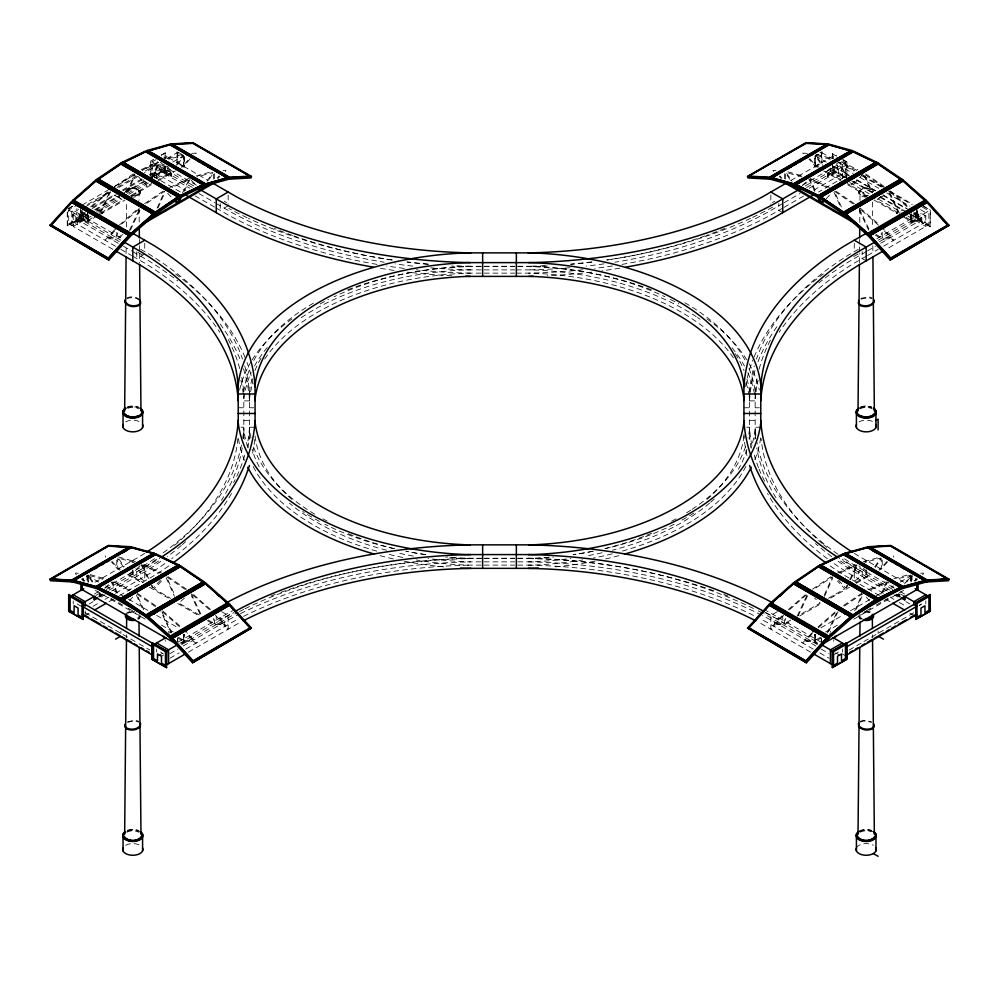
<?xml version="1.0" encoding="UTF-8"?>
<svg xmlns="http://www.w3.org/2000/svg" width="999" height="999" viewBox="0 0 999 999"><rect width="100%" height="100%" fill="white"/><g stroke="black" fill="none" stroke-linecap="round" stroke-linejoin="round"><path stroke-width="0.75" stroke-dasharray="5 3.75" d="M126.111 253.471L126.186 245.667M126.361 226.96L126.598 201.998M126.473 637.886L126.511 634.777M859.402 262.824L859.49 253.471M859.502 251.91L859.565 245.667M859.577 244.118L859.627 239.435M859.777 222.278L859.914 208.242M859.989 200.449L860.064 191.084M860.027 619.18L860.064 614.497A6.331 3.659 0 0 0 861.712 618.031M225.574 171.553L225.961 170.317L223.002 170.492M893.393 557.117L893.78 555.881M126.648 192.332L134.828 174.038L114.698 187.625M127.597 192.145L135.165 175.212M157.08 208.129L164.623 191.246L145.754 203.983M158.017 207.942L164.96 192.42M824.262 595.104L832.442 576.81L813.573 589.535M824.575 596.328L832.779 577.971M854.694 610.901L862.237 594.018L843.381 606.743M856.268 609.29L862.574 595.179M99.55 213.349L110.065 191.009L91.908 206.918M101.224 211.638L110.015 192.957M129.346 230.557L139.872 208.204L120.567 225.125M130.394 230.182L139.823 210.165M797.165 616.121L807.691 593.768M807.629 595.729L798.213 615.734L820.167 603.071L814.522 598.064M826.972 633.316L836.825 612.375M838.061 611.6L828.009 632.941L830.594 631.455M152.073 177.023L159.403 162.063L142.083 170.367M153.022 176.873L160.315 161.975L170.991 172.328L158.079 179.783M182.542 192.869L189.198 179.271L171.89 187.575M184.141 191.371L190.11 179.183M847.027 585.227L845.703 587.949L838.498 580.144M849.687 579.795L856.355 566.183M846.653 587.774L847.976 585.064M850.636 579.645L857.929 564.747M880.818 594.268L886.812 582.03L869.505 590.334M882.417 592.782L887.724 581.955L894.13 588.161M829.957 633.478L830.431 632.642M833.403 641.246L833.89 640.421M176.286 165.272L183.092 155.295L168.706 159.303M177.647 164.66L183.679 155.819L183.679 165.01L179.795 167.245M206.93 181.231L212.887 172.502L197.065 176.91M209.166 179.345L213.474 173.027L213.474 179.146M874.749 566.783L880.706 558.066L864.884 562.462M875.261 567.432L881.293 558.591L881.293 567.769L878.708 569.268M904.557 583.99L910.501 575.262L896.115 579.27M184.628 164.098L189.148 158.779M190.035 158.978L184.266 165.772L181.568 167.32M217.133 178.109L218.943 175.986M217.907 178.446L219.83 176.186M886.762 561.55L882.242 566.87L882.242 557.767M887.649 561.75L881.88 568.531L879.195 570.092M914.759 580.881L916.57 578.746M915.521 581.218L917.444 578.958M85.302 212L75.424 222.827L75.812 223.601L77.71 221.528L87.313 221.741L95.392 217.07M84.927 213.624L78.821 220.304L86.95 220.492L86.95 212.912M114.111 230.294L105.22 240.035L105.607 240.809L107.505 238.736L117.12 238.948L123.851 235.052M114.723 230.831L108.616 237.512L116.758 237.7L116.758 231.631M781.93 615.846L773.039 625.586L773.426 626.373L775.324 624.288L784.939 624.5L791.67 620.616M783.553 615.272L776.435 623.076L784.577 623.251L784.577 617.195M811.725 633.054L802.834 642.794L803.233 643.581L805.132 641.495L814.734 641.708M812.337 633.591L806.243 640.284L814.372 640.459M129.595 600.474L132.692 597.127M160.502 580.144L153.297 587.949L151.973 585.227M161.463 581.031L154.233 588.861L170.642 598.326M826.185 198.826L831.343 193.244M850.923 185.177L856.068 179.608M863.211 173.801L851.86 186.101L868.256 195.567M104.87 588.161L111.276 581.955L116.583 592.782M129.346 574.263L135.664 568.144M140.01 565.784L130.394 575.099L143.307 582.554M802.484 185.389L807.829 180.22M826.972 171.503L832.229 166.408M184.478 598.064L178.833 603.071L200.787 615.734L191.371 595.729M880.968 196.291L876.46 200.3L898.401 212.974M90.684 206.843L108.903 190.884M119.356 225.05L138.711 208.092M788.311 609.615L805.381 594.655M789.522 609.69L806.555 594.767M818.106 626.823L836.325 610.864M818.181 627.884L836.35 611.975M114.873 186.401L133.329 173.938M144.668 203.609L163.124 191.146M812.487 589.173L830.943 576.71M843.518 605.544L861.975 593.081M72.452 206.231L67.258 209.241L67.258 225.749L81.806 217.645L81.806 211.638M150.712 176.099L150.712 161.076L153.322 159.578M161.126 155.07L165.272 152.959L165.272 158.966M72.702 206.381L67.507 209.378L67.507 225.899M150.712 161.076L153.571 159.728M161.363 155.22L165.272 152.959M79.758 214.161L76.648 212.362L76.648 219.243L79.758 221.041L79.758 214.161L75.787 216.458L75.787 223.339L71.803 225.624L68.694 223.838L68.694 210.065L75.325 206.244M152.16 161.913L155.27 163.711L155.27 177.472L152.16 175.674L152.16 161.913L156.131 159.615M82.018 205.157L107.63 190.372M114.361 186.488L134.59 174.813M142.67 170.142L152.11 164.698L155.22 166.483L144.43 172.715M68.694 210.065L71.803 211.863L77.11 208.803M155.27 163.711L157.917 162.175M164.535 158.354L167.183 156.831L164.073 155.032L164.073 158.092M112.949 249.375L73.214 226.436L73.214 212.675L78.509 209.615M87.525 204.42L110.352 191.234M117.07 187.35L137.213 175.724M145.28 171.066L160.627 162.213M166.771 158.666L177.51 152.46L183.466 155.906L183.466 166.221M85.127 206.955L110.739 192.17M118.819 187.5L139.048 175.824M68.694 223.838L72.665 221.541L72.665 214.66L76.648 212.362M152.16 175.674L156.131 173.376L156.131 166.496L160.102 164.211L163.212 165.996L163.212 172.877L160.102 171.091L160.102 164.211M156.131 166.496L159.241 168.294L163.212 165.996M83.367 212.637L80.669 214.198L83.779 215.996L87.825 213.661M92.795 207.193L114.361 194.743M122.452 190.072L142.67 178.396M149.413 174.513L152.11 172.952L155.22 174.75L152.522 176.299M115.597 246.316L77.185 224.151L77.185 217.27L81.156 214.972L122.215 238.674M92.145 208.629L116.321 194.668M123.027 190.797L141.833 179.945M149.9 175.287L166.009 165.984M172.727 162.113L183.466 155.906M76.648 219.243L80.619 216.958L80.619 209.303M160.102 171.091L164.073 168.794L164.073 164.211M94.555 209.765L118.819 195.754M124.213 192.645L144.43 180.969M67.258 225.749L81.556 217.495M150.712 177.597L165.022 169.343L165.022 166.333M80.956 209.965L80.956 218.531L81.681 218.119L88.586 222.103L88.586 214.96M87.525 214.735L82.155 217.844L82.155 210.464M95.579 210.09L118.419 196.903M126.473 192.245L145.28 181.393M151.998 177.522L168.107 168.219M177.035 163.062L177.747 162.65L184.665 166.633L183.941 167.058L177.035 163.062L177.035 151.636M163.087 171.666L165.11 170.492L166.071 171.041L166.071 173.389M164.036 172.215L166.071 171.041M77.772 222.19L88.536 215.971M96.603 211.313L119.48 198.102L119.48 194.443M127.56 193.444L147.752 181.781M154.47 177.897L161.201 174.013M163.212 172.877L167.183 170.592L167.183 165.996M73.214 226.436L77.185 224.151M79.171 223.002L91.284 216.009M98.014 212.125L120.891 198.913M128.971 194.256L149.151 182.592M155.881 178.709L162.612 174.825M196.378 185.152L164.598 166.796L164.598 173.676L168.569 171.391L168.569 166.796M87.912 220.292L93.082 217.32M100.599 212.974L122.54 200.3L118.032 196.291M130.744 195.567L147.14 186.101L137.862 176.036M149.038 185.002L151.623 183.516M168.094 174.55L170.117 173.389L171.079 173.938L171.079 176.274M100.037 214.398L125.025 199.975M131.756 196.091L151.236 184.84M157.954 180.956L175.412 170.879M169.043 175.1L171.079 173.938M80.956 218.531L87.875 222.515L88.586 222.103M122.877 234.515L117.707 237.5L117.707 232.904M140.759 256.256L144.73 253.971M224.201 208.092L228.172 205.794M86.289 576.373L88.586 575.049L88.586 582.192M98.864 582.08L88.112 575.874L82.155 579.32L86.189 581.643M815.534 166.221L815.534 155.906L821.49 152.46L832.229 158.666M832.342 158.267L832.592 153.621L836.5 155.869M814.335 166.633L821.253 162.65L821.965 163.062L821.965 151.636L815.059 155.632L815.059 167.058L814.335 166.633L814.372 156.518M790.696 180.557L833.541 155.832L836.188 157.355M815.059 167.058L821.965 163.062M94.405 594.03L98.377 591.745M104.995 587.912L145.242 564.685A365.696 211.139 0 0 0 157.492 556.743M772.389 202.61L774.799 201.211M802.622 185.152L837.512 164.997L841.483 167.295L841.483 174.176L813.211 190.509M95.729 595.566L100.037 593.081L100.037 596.515M106.319 589.447L153.446 562.237A376.935 217.62 0 0 0 159.852 558.191M805.269 185.914L845.466 162.712L845.466 176.473L818.506 192.033M846.653 178.534L846.902 161.875L843.006 159.628M99.55 596.79L99.55 594.455L100.512 593.906L102.535 595.079M827.921 176.274L827.921 173.938L828.883 173.389L830.906 174.55M832.929 173.389L832.929 171.041L833.89 170.492L835.913 171.666M98.377 596.328L102.348 594.03M108.978 590.209L149.35 566.895A371.316 214.373 0 0 0 160.564 559.665M772.639 207.043L770.192 208.466A371.316 214.373 0 0 1 751.922 217.707M806.593 187.45L841.483 167.295M99.438 596.865L103.009 594.792M836.388 171.391L827.447 176.548L827.447 173.102M89.111 603.97L93.082 601.685M101.024 597.09L104.995 594.792M111.626 590.971L145.242 571.565A365.696 211.139 0 0 0 161.026 561.176M782.754 203.496L766.345 212.974A365.696 211.139 0 0 1 614.86 262.213M784.078 202.735L799.974 193.556M809.24 188.212L837.512 171.89L837.512 164.997M93.082 606.268L99.7 602.447M104.995 599.388L108.978 597.09M115.597 593.269L149.35 573.776A371.316 214.373 0 0 0 165.372 563.236M782.754 208.092L770.192 215.347A371.316 214.373 0 0 1 621.241 264.523M784.078 207.33L803.945 195.854M85.14 615.446L89.111 613.149M108.978 601.685L112.949 599.388M119.568 595.566L153.446 575.998A376.935 217.62 0 0 0 169.718 565.297M879.445 198.139L883.403 195.854M897.414 212.949L896.465 213.499L895.991 212.675L901.947 209.241L902.422 210.065L901.473 210.614M177.847 642.207L228.808 612.774A371.316 214.373 0 0 1 232.642 610.739M858.241 249.375L849.649 254.345A371.316 214.373 0 0 0 756.48 359.066M876.785 238.674L920.941 213.174L924.924 215.472L924.924 222.352L883.403 246.316M157.979 655.968L163.274 652.909M179.895 643.319L232.929 612.699M878.109 240.21L928.895 210.876L928.895 224.65L886.051 249.375M915.783 212.45L915.783 218.456L930.081 226.711L930.331 210.052L923.838 206.293M181.643 642.856L183.941 641.52L183.941 634.39M910.414 214.96L910.414 222.103L917.319 218.119L917.319 210.976M181.206 643.93L184.665 641.932L184.628 634.402M910.414 222.103L911.125 222.515L918.044 218.531L918.044 209.965M161.488 656.231L163.561 655.044M181.818 644.505L232.655 615.147A365.696 211.139 0 0 1 238.087 612.275M853.758 256.556L861.001 252.372M879.432 241.733L924.924 215.472M169.892 653.671L177.847 649.088M183.142 646.028L228.808 619.655A371.316 214.373 0 0 1 239.123 614.285M866.183 251.673L849.649 261.226A371.316 214.373 0 0 0 823.626 279.133M867.507 250.911L875.461 246.316M880.756 243.269L920.941 220.055L920.941 213.174M169.892 658.266L179.171 652.909M185.789 649.088L232.655 622.027A365.696 211.139 0 0 1 238.087 619.155M866.183 256.256L853.758 263.436A365.696 211.139 0 0 0 779.183 332.23M867.507 255.494L878.109 249.375M188.436 652.147L236.501 624.4A360.077 207.892 0 0 1 240.497 622.265M930.081 226.711L930.331 210.052M777.459 611.625L770.828 615.446L770.828 629.208L774.799 626.91L774.799 620.029L778.783 617.732L778.783 624.625L782.754 622.327L782.754 616.208M856.917 565.746L854.27 567.27L854.27 581.031L858.241 578.746L858.241 571.865L862.212 569.567L862.212 576.448L866.183 574.15L866.183 569.567M863.536 561.925L866.183 560.389L866.183 563.448M790.696 620.079L785.526 623.064L785.526 618.468M828.358 598.326L844.767 588.861L837.537 581.031M855.693 582.554L868.606 575.099L858.99 565.784M799.749 615.958L821.29 603.521M830.718 598.076L849.562 587.187M856.305 583.304L871.116 574.75M820.903 627.822L842.394 615.421M850.449 610.764L870.591 599.138M875.973 596.028L893.431 585.951M900.136 582.08L910.888 575.874L916.845 579.32L912.811 581.643M825.524 632.042L837.612 625.062M820.491 637.287L815.321 640.272L815.321 634.14M870.778 608.254L863.211 612.624L863.211 613.723M876.46 604.969L888.074 598.264M817.794 643.93L814.335 641.932L821.465 637.824M853.783 619.168L903.608 590.397M896.465 595.079L898.488 593.906L899.45 594.455L899.45 596.79M897.414 595.629L899.45 594.455M834.402 654.445L838.373 652.147M849.138 650.062L862.612 642.282M863.96 641.495L913.848 612.699M141.259 169.655L157.667 161.788M169.693 187.525L190.197 177.685M837.512 573.076L855.281 564.56M839.709 573.126L857.017 564.835M868.68 589.622L885.077 581.755M860.963 298.301L868.718 296.84L872.127 297.889M860.963 299.126L868.718 297.665L872.127 298.713M127.597 721.715L135.34 720.254L138.749 721.303M127.597 722.539L131.256 721.228L135.34 721.078L138.749 722.127M126.873 297.889C131.281 295.979 137.113 296.566 140.297 300.424M126.873 298.713C131.281 296.803 137.113 297.39 140.297 301.248M860.251 721.303L863.66 720.254L871.403 721.715M860.251 722.127L863.66 721.078L867.744 721.228L871.403 722.539M167.869 158.391L182.817 154.233M196.179 176.011L211.126 171.853M863.998 561.575L880.431 557.005M893.793 578.783L908.74 574.625M191.721 153.384L196.166 153.122L195.767 154.345L193.868 154.458M920.616 573.264L923.576 573.089L923.188 574.313L921.29 574.425M184.628 640.459L192.757 640.284L186.663 633.591M184.266 641.708L193.868 641.495L195.767 643.581L196.166 642.794L187.275 633.054M481.118 266.258L467.357 266.258A233.691 134.915 0 0 0 334.041 296.765M484.178 266.258L514.822 266.258M517.882 266.258L531.643 266.258A233.691 134.915 0 0 1 664.959 296.765M481.181 266.658L466.62 266.658A244.955 141.421 0 0 0 346.553 290.185M484.178 266.658L514.822 266.658M517.819 266.658L532.38 266.658A244.955 141.421 0 0 1 652.447 290.185M481.218 269.892L466.995 269.892A239.323 138.174 0 0 0 298.901 319.243M484.178 269.892L514.822 269.892M516.358 269.892L532.005 269.892A239.323 138.174 0 0 1 696.291 316.671M481.118 273.139L467.357 273.139A233.691 134.915 0 0 0 264.56 359.29M484.178 273.139L514.822 273.139M516.358 273.139L531.643 273.139A233.691 134.915 0 0 1 734.44 359.29M249.463 400.886L243.843 400.886A365.696 211.139 0 0 0 243.494 396.266M749.537 400.886L755.157 400.886A365.696 211.139 0 0 1 755.843 393.194M238.224 407.767L243.843 407.767M249.463 407.767L253.671 407.767M743.93 407.767L749.537 407.767M755.157 407.767L759.377 407.767M243.843 420.354L249.463 420.354M749.537 420.354L755.157 420.354M241.034 427.235L243.843 427.235A365.696 211.139 0 0 1 242.52 439.523M249.463 427.235L255.07 427.235M746.74 427.235L749.537 427.235M760.776 427.235L755.157 427.235A365.696 211.139 0 0 0 756.031 436.463M482.642 558.229L466.995 558.229A239.323 138.174 0 0 1 446.753 556.955M484.178 558.229L514.822 558.229M517.782 558.229L532.005 558.229A239.323 138.174 0 0 0 552.247 556.955M481.156 558.616L467.732 558.616A228.059 131.668 0 0 1 445.492 557.142M484.178 558.616L514.822 558.616M517.844 558.616L531.268 558.616A228.059 131.668 0 0 0 553.508 557.142M481.118 561.863L467.357 561.863A233.691 134.915 0 0 1 428.096 558.429M484.178 561.863L514.822 561.863M517.882 561.863L531.643 561.863A233.691 134.915 0 0 0 570.904 558.429M481.218 565.109L466.995 565.109A239.323 138.174 0 0 1 416.171 559.964M484.178 565.109L514.822 565.109M517.782 565.109L532.005 565.109A239.323 138.174 0 0 0 582.829 559.964M807.279 153.384L802.834 153.122L803.233 154.345L805.132 154.458M775.998 170.492L773.039 170.317L773.426 171.553M78.384 573.264L75.424 573.089L75.812 574.313L77.71 574.425M816.183 154.233L831.131 158.391M830.294 159.303L815.908 155.295L822.714 165.272M787.874 171.853L802.821 176.011M801.935 176.91L786.113 172.502L792.07 181.231M118.569 557.005L135.002 561.575M134.116 562.462L118.294 558.066L124.251 566.783M90.26 574.625L105.207 578.783M102.885 579.27L88.499 575.262L94.443 583.99M841.333 161.788L857.741 169.655M856.917 170.367L839.597 162.063L846.927 177.023M810.164 178.334L829.307 187.525M827.11 187.575L809.802 179.271L816.458 192.869M143.719 564.56L161.488 573.076M141.983 564.835L159.291 573.126M113.923 581.755L130.32 589.622M129.495 590.334L112.188 582.03L118.182 594.268M832.342 153.759L836.25 156.019M842.756 159.765L846.653 162.025M923.588 206.443L930.081 210.19M842.806 161.176L845.466 162.712M922.277 207.055L928.895 210.876M854.894 170.929L845.466 165.484L842.357 167.283L853.134 173.514M862.986 175.599L883.216 187.275M889.959 191.171L912.874 204.395M838.373 162.213L853.72 171.066M861.787 175.724L881.93 187.35M888.648 191.234L911.475 204.42M920.491 209.615L925.786 212.675L925.786 226.436L921.815 224.151L921.815 217.27L917.844 214.972L917.844 221.853M859.877 177.397L878.758 188.287M886.85 192.957L909.777 206.194M815.534 155.906L826.273 162.113M832.991 165.984L849.1 175.287M857.167 179.945L875.973 190.797M882.679 194.668L909.54 210.177M849.512 176.086L845.466 173.751L842.357 175.537L845.054 177.098M856.243 179.97L875.124 190.859M883.216 195.529L906.143 208.766M914.222 213.424L916.92 214.985L913.81 216.783L909.777 214.448M830.893 168.219L847.002 177.522M853.72 181.393L872.527 192.245M880.581 196.903L904.932 210.951M911.475 214.735L920.941 220.055M924.924 222.352L928.895 224.65M851.785 180.994L872.015 192.657M880.107 197.327L903.034 210.552M845.604 177.647L832.592 170.142L832.592 165.634M930.331 226.561L916.033 218.306L916.033 212.3M844.055 177.035L832.342 170.28L832.342 165.772M832.929 171.041L834.964 172.215M836.388 174.825L843.119 178.709M849.849 182.592L870.042 194.243M878.109 198.913L900.998 212.113M907.716 216.009L919.854 222.989M819.205 167.245L815.321 165.01L815.321 155.819L821.353 164.66M840.921 179.783L828.009 172.328L838.685 161.975L845.978 176.873M847.377 183.516L849.962 185.002M905.918 217.32L911.088 220.292L911.088 211.114M817.432 167.32L814.734 165.772L808.965 158.978M823.588 170.879L841.046 180.956M847.764 184.84L867.244 196.091M873.975 199.975L897.452 213.524M903.608 217.07L911.687 221.741L921.29 221.528L923.188 223.601L923.576 222.827L913.698 212M827.921 173.938L829.957 175.1M876.123 234.515L881.293 237.5L881.293 232.904M875.149 235.052L881.88 238.948L891.495 238.736L893.393 240.809L893.78 240.035L884.889 230.294M782.754 212.675L778.783 210.389L778.783 203.496M866.183 260.851L862.212 258.554L862.212 251.673M178.184 152.298L183.941 155.632L183.941 167.058M168.569 157.63L208.304 180.557M224.201 201.211L226.611 202.61M894.005 587.912L853.758 564.685A365.696 211.139 0 0 1 839.148 555.107M900.623 591.745L904.595 594.03M193.731 185.914L156.656 164.51L156.656 178.272L180.494 192.033M892.681 589.447L845.554 562.237A376.935 217.62 0 0 1 839.148 558.191M904.932 596.515L898.963 593.081L898.963 596.515M192.407 187.45L160.627 169.093L160.627 175.974L185.789 190.509M890.022 590.209L849.649 566.895A371.316 214.373 0 0 1 838.436 559.665M896.652 594.03L900.623 596.328M162.612 171.391L171.553 176.548L171.553 173.102M895.991 594.792L901.947 598.239M164.598 173.676L189.76 188.212M199.026 193.556L214.922 202.735M216.246 203.496L232.655 212.974A365.696 211.139 0 0 0 384.14 262.213M887.374 590.971L853.758 571.565A365.696 211.139 0 0 1 837.974 561.176M894.005 594.792L897.976 597.09M905.918 601.685L909.889 603.97M156.131 173.376L159.241 175.175L159.241 168.294M195.055 195.854L214.922 207.33M216.246 208.092L228.808 215.347A371.316 214.373 0 0 0 377.759 264.523M883.403 593.269L849.649 573.776A371.316 214.373 0 0 1 833.628 563.236M890.022 597.09L894.005 599.388M899.3 602.447L905.918 606.268M879.432 595.566L845.554 575.998A376.935 217.62 0 0 1 829.282 565.297M886.051 599.388L890.022 601.685M909.889 613.149L913.86 615.446M114.198 195.042L119.568 198.152M97.527 210.614L96.578 210.065L97.053 209.241L103.009 212.675L102.535 213.499L101.586 212.949M842.394 653.958L845.504 655.744M140.759 249.375L149.35 254.345A371.316 214.373 0 0 1 242.52 359.066M821.153 642.207L770.192 612.774A371.316 214.373 0 0 0 766.358 610.739M73.214 212.675L120.891 240.21M766.071 612.699L819.105 643.319M835.726 652.909L841.021 655.968M817.357 642.856L815.059 641.52L815.059 634.39M72.665 214.66L75.787 216.458M77.185 217.27L119.568 241.733M137.999 252.372L142.832 255.157M817.182 644.505L766.345 615.147A365.696 211.139 0 0 0 763.648 613.698M118.244 243.269L81.156 221.853L81.156 214.972M123.539 246.316L131.493 250.911M132.817 251.673L149.35 261.226A371.316 214.373 0 0 1 177.785 281.006M815.858 646.028L770.192 619.655A371.316 214.373 0 0 0 762.487 615.609M821.153 649.088L829.108 653.671M72.665 221.541L75.787 223.339M120.891 249.375L131.493 255.494M132.817 256.256L145.242 263.436A365.696 211.139 0 0 1 219.817 332.23M813.211 649.088L766.345 622.027A365.696 211.139 0 0 0 760.913 619.155M819.829 652.909L829.108 658.266M810.564 652.147L762.499 624.4A360.077 207.892 0 0 0 758.503 622.265M135.464 561.925L132.817 560.389L132.817 563.448M142.083 565.746L144.73 567.27L144.73 581.031L140.759 578.746L140.759 571.865L136.788 569.567L136.788 576.448L132.817 574.15L132.817 569.567M221.541 611.625L228.172 615.446L228.172 629.208L224.201 626.91L224.201 620.029L220.217 617.732L220.217 624.625L216.246 622.327L216.246 616.208M120.292 569.268L117.707 567.769L117.707 558.591L123.739 567.432M208.304 620.079L213.474 623.064L213.474 618.468M119.805 570.092L117.12 568.531L111.351 561.75M127.884 574.75L142.695 583.304M149.438 587.187L168.282 598.076M177.71 603.521L199.251 615.958M207.33 620.616L214.061 624.5L223.676 624.288L225.574 626.373L225.961 625.586L217.07 615.846M105.569 585.951L123.027 596.028M128.409 599.138L148.551 610.764M156.606 615.421L178.097 627.822M161.388 625.062L176.161 633.591M110.926 598.264L122.54 604.969M128.222 608.254L133.267 611.163M168.406 631.455L170.991 632.941L160.939 611.6M178.509 637.287L183.679 640.272L183.679 634.14M95.392 590.397L145.217 619.168M177.535 637.824L184.665 641.932M99.55 594.455L101.586 595.629M77.185 603.97L81.181 606.256M160.627 652.147L163.274 653.671M85.202 612.699L137.775 643.056M139.123 643.831L149.912 650.062M865.671 173.938L884.127 186.401M884.302 187.625L864.172 174.038L872.352 192.332M835.876 191.146L854.332 203.609M853.246 203.983L834.377 191.246L841.92 208.129M168.057 576.71L186.513 589.173M185.427 589.535L166.558 576.81L174.738 595.104M137.025 593.081L155.482 605.544M155.619 606.743L136.763 594.018L144.306 610.901M890.097 190.884L908.316 206.843M907.092 206.918L888.935 191.009L899.45 213.349M860.289 208.092L879.644 225.05M878.433 225.125L859.128 208.204L869.654 230.557M193.619 594.655L210.689 609.615M192.445 594.767L209.478 609.69M162.675 610.864L180.894 626.823M162.65 611.975L180.819 627.884M863.336 568.144L869.654 574.263M191.171 180.22L196.516 185.389M166.771 166.408L172.028 171.503M866.308 597.127L869.405 600.474M167.657 193.244L172.815 198.826M142.932 179.608L148.077 185.177M914.073 213.624L920.179 220.304L912.05 220.492L912.05 212.912M884.277 230.831L890.384 237.512L882.242 237.7L882.242 231.631M215.447 615.272L222.565 623.076L214.423 623.251L214.423 617.195M809.852 158.779L814.372 164.098M780.057 175.986L781.867 178.109M779.17 176.186L781.093 178.446M112.238 561.55L116.758 566.87L116.758 557.767M82.43 578.746L84.241 580.881M81.556 578.958L83.479 581.218M789.834 179.345L785.526 173.027L785.526 179.146M168.569 632.642L169.043 633.478M165.11 640.421L165.597 641.246M808.89 179.183L814.859 191.371M142.645 566.183L149.313 579.795M141.071 564.747L148.364 579.645M151.024 585.064L152.347 587.774M888.985 192.957L897.776 211.638M859.177 210.165L868.606 230.182M191.308 593.768L201.835 616.121M162.175 612.375L172.028 633.316M863.835 175.212L871.403 192.145M834.04 192.42L840.983 207.942M166.221 577.971L174.425 596.328M136.426 595.179L142.732 609.29M105.22 555.881L105.607 557.117M872.402 201.998L872.639 226.96M872.814 245.667L872.889 253.471M872.489 634.777L872.527 637.886M138.936 191.084L139.011 200.449M139.086 208.242L139.223 222.278M139.373 239.435L139.423 244.118M139.435 245.667L139.498 251.91M139.51 253.471L139.598 262.824M138.973 619.18L138.936 614.497A6.331 3.659 0 0 1 137.288 618.031M925.786 600.911L925.811 603.983M916.92 208.104L916.97 217.77M916.845 210.464L916.845 217.844M913.86 213.436L913.86 219.555M912.05 574.974L912.05 582.554M911.125 215.384L911.125 222.515M911.125 576.061L911.125 581.78M911.088 581.918L911.088 575.799L905.918 583.366L857.854 555.581A360.077 207.892 0 0 1 853.87 553.084M910.888 215.384L910.888 221.278M910.888 575.874L910.888 581.768M910.414 575.049L910.414 585.039M898.488 593.906L898.488 596.241M878.109 631.218L878.133 633.666M863.211 192.657L863.211 193.756M859.09 190.934L859.09 191.758M859.09 193.132L859.09 193.956M859.09 616.545L859.09 617.37M854.27 243.269L854.27 250.911M846.902 161.875L846.902 178.396M842.357 164.498L842.344 178.272M842.344 649.088L842.344 652.147M838.373 169.093L838.373 175.974M834.402 166.796L834.402 173.676L830.431 171.391L830.431 166.796M833.89 170.492L833.89 172.827M833.541 155.832L833.541 158.891M833.541 166.533L833.541 169.593M833.403 169.668L833.403 173.102M833.403 595.416L833.403 596.515M832.592 153.621L832.592 158.129M828.883 173.389L828.883 175.724M821.49 152.46L821.49 162.787M821.49 638.798L821.49 644.692M821.253 152.647L821.253 162.65M821.253 638.786L821.253 641.645M815.534 635.352L815.534 641.246M814.372 634.402L814.335 641.932M784.577 173.726L784.577 179.795M770.828 195.092L770.828 204.271M755.157 393.356L755.157 436.276A239.323 138.174 0 0 1 754.769 439.273M749.537 393.531L749.537 436.063A233.691 134.915 0 0 1 749.15 438.986M249.463 393.531L249.463 436.063A233.691 134.915 0 0 0 249.85 438.986M243.843 393.356L243.843 436.276A239.323 138.174 0 0 0 244.231 439.273M228.172 195.092L228.172 204.271M220.217 203.496L220.217 210.389M214.423 173.726L214.423 179.795M184.628 156.518L184.665 166.633M183.466 635.352L183.466 641.246M177.747 152.647L177.747 162.65M177.747 638.786L177.747 641.645M177.51 152.46L177.51 162.787M177.51 638.798L177.51 641.745M170.117 173.389L170.117 175.724M165.597 169.668L165.597 173.102M165.597 595.416L165.597 596.515M165.272 166.483L165.272 169.48L150.961 177.735L150.961 161.226M165.022 152.822L165.022 158.829M165.11 170.492L165.11 172.827M156.656 649.088L156.656 652.147M144.73 243.269L144.73 250.911M139.91 190.934L139.91 191.758M139.91 193.956A7.343 4.246 0 0 0 134.715 188.761A7.343 4.246 0 0 0 125.712 191.758L125.712 190.934A7.343 4.246 0 0 1 134.715 187.937A7.343 4.246 0 0 1 139.91 193.132L139.91 193.956A7.343 4.246 0 0 1 130.906 196.953M139.91 617.37L139.91 616.545A7.343 4.246 0 0 1 138.012 618.443M136.788 251.673L136.788 258.554M135.789 192.657L135.789 193.756M135.789 612.624L135.789 613.723M120.891 631.218L120.891 633.653M100.512 593.906L100.512 596.241M88.112 215.384L88.112 221.278M88.112 575.874L88.112 581.768M87.912 211.114L87.875 222.515M87.912 581.918L87.912 575.799L93.082 583.366L141.146 555.581A360.077 207.892 0 0 0 145.13 553.084M86.95 574.974L86.95 582.554M85.14 213.436L85.14 219.555M85.152 610.839L85.152 613.898M83.729 212.625L83.729 218.744M81.681 210.976L81.681 218.119M73.239 600.899L73.214 603.97M71.803 211.863L71.803 225.624M127.76 407.192A10.115 5.844 0 0 1 138.986 407.629M125.662 421.89A10.115 5.844 0 0 1 139.96 421.89M139.91 193.132A7.343 4.246 0 0 1 130.906 196.129M126.099 408.379A9.49 5.482 0 0 1 138.274 407.767M127.348 406.943A9.49 5.482 0 0 1 138.274 406.943M127.959 408.266A8.442 4.87 0 0 1 138.786 408.803M126.698 191.084A6.331 3.659 0 0 1 134.453 188.499A6.331 3.659 0 0 1 138.936 192.982A6.331 3.659 0 0 1 131.169 195.567M859.04 421.89A10.115 5.844 0 0 1 873.338 421.89M860.014 407.629A10.115 5.844 0 0 1 871.24 407.192M866.845 197.078A7.343 4.246 0 0 1 858.928 193.481A7.343 4.246 0 0 1 864.697 188.711A7.343 4.246 0 0 1 873.288 191.758L873.288 190.934A7.343 4.246 0 0 0 864.697 187.874A7.343 4.246 0 0 0 858.928 192.657A7.343 4.246 0 0 0 866.845 196.254M859.477 408.379A9.49 5.482 0 0 1 871.652 407.767M860.726 406.943A9.49 5.482 0 0 1 871.652 406.943M860.214 408.803A8.442 4.87 0 0 1 872.164 408.803M867.831 195.567A6.331 3.659 0 0 1 859.877 192.345A6.331 3.659 0 0 1 866.745 188.386A6.331 3.659 0 0 1 872.302 192.982M859.04 831.53A10.115 5.844 0 0 1 871.24 830.606M856.418 847.914A10.115 5.844 0 0 1 873.338 845.291M860.988 619.268A7.343 4.246 0 0 1 859.09 615.172M864.285 612.175A7.343 4.246 0 0 1 871.378 613.274M864.285 619.542A7.343 4.246 0 0 1 859.09 614.348M865.534 611.213A7.343 4.246 0 0 1 871.378 612.449M859.477 831.792A9.49 5.482 0 0 1 872.901 831.792M859.477 830.956A9.49 5.482 0 0 1 871.652 830.356M860.214 832.217A8.442 4.87 0 0 1 871.041 831.668M864.547 611.912A6.331 3.659 0 0 1 870.666 612.862M240.434 613.636A371.316 214.373 0 0 1 470.492 561.863M239.448 611.563A365.696 211.139 0 0 1 243.606 609.465M245.005 608.766A365.696 211.139 0 0 1 470.679 558.229M243.606 616.346A365.696 211.139 0 0 1 470.679 565.109M224.975 617.295A376.935 217.62 0 0 1 234.116 612.512M271.179 595.978A376.935 217.62 0 0 1 275.287 594.393M280.806 592.332A376.935 217.62 0 0 1 470.304 558.616M402.759 557.479A239.323 138.174 0 0 1 386.725 553.821M376.798 551.148A239.323 138.174 0 0 1 253.109 466.346M425.262 554.495A239.323 138.174 0 0 1 405.719 551.186M393.968 548.688A239.323 138.174 0 0 1 324.85 524.238M319.393 521.378A239.323 138.174 0 0 1 302.709 511.451M247.927 447.302A239.323 138.174 0 0 1 243.843 429.383M413.336 556.081A233.691 134.915 0 0 1 396.953 552.759M386.563 550.224A233.691 134.915 0 0 1 289.473 503.159M259.191 466.733A233.691 134.915 0 0 1 252.073 449.213M425.899 554.757A228.059 131.668 0 0 1 406.368 551.323M394.642 548.701A228.059 131.668 0 0 1 347.327 533.216M291.845 499.363A228.059 131.668 0 0 1 255.07 435.851A376.935 217.62 0 0 1 252.048 455.644M443.868 566.87A244.955 141.421 0 0 1 403.908 561.151M393.369 558.928A244.955 141.421 0 0 1 380.082 555.656M244.518 460.377A244.955 141.421 0 0 1 238.224 436.488M327.135 521.053A233.691 134.915 0 0 1 322.902 518.831M314.722 514.173A233.691 134.915 0 0 1 253.446 446.678M250.961 437.962A233.691 134.915 0 0 1 249.463 429.17M249.463 434.253A371.316 214.373 0 0 1 247.864 448.251M231.481 493.481A371.316 214.373 0 0 1 171.691 558.666M249.463 427.372A371.316 214.373 0 0 1 247.078 445.554M244.693 455.269A371.316 214.373 0 0 1 233.666 482.579M241.496 445.167A365.696 211.139 0 0 1 161.026 554.295M243.843 434.14A365.696 211.139 0 0 1 243.494 438.748M242.27 447.927A365.696 211.139 0 0 1 221.428 500.312M185.689 541.645A365.696 211.139 0 0 1 182.405 544.53M181.294 545.491A365.696 211.139 0 0 1 175.587 550.212M174.425 551.148A365.696 211.139 0 0 1 167.245 556.68M237.874 438.561A360.077 207.892 0 0 1 174.413 545.541M156.681 559.115A360.077 207.892 0 0 1 141.146 569.343M827.309 558.666A371.316 214.373 0 0 1 767.519 493.481M751.136 448.251A371.316 214.373 0 0 1 749.537 434.253M764.635 481.243A371.316 214.373 0 0 1 759.04 469.031M758.503 467.669A371.316 214.373 0 0 1 754.307 455.269M751.922 445.554A371.316 214.373 0 0 1 749.537 427.372M837.974 554.295A365.696 211.139 0 0 1 756.967 442.42M831.755 556.68A365.696 211.139 0 0 1 815.496 543.568M775.948 497.714A365.696 211.139 0 0 1 756.73 447.927M755.506 438.748A365.696 211.139 0 0 1 755.157 434.14M857.854 569.343A360.077 207.892 0 0 1 842.319 559.115M826.835 547.402A360.077 207.892 0 0 1 823.476 544.605M822.364 543.668A360.077 207.892 0 0 1 761.126 438.561M746.952 455.644A376.935 217.62 0 0 1 743.93 434.353M745.891 466.346A239.323 138.174 0 0 1 622.202 551.148M612.275 553.821A239.323 138.174 0 0 1 593.281 558.066M755.157 429.383A239.323 138.174 0 0 1 751.073 447.302M693.843 513.036A239.323 138.174 0 0 1 679.607 521.378M674.15 524.238A239.323 138.174 0 0 1 605.032 548.688M593.281 551.186A239.323 138.174 0 0 1 573.738 554.495M749.537 429.17A233.691 134.915 0 0 1 748.039 437.962M745.554 446.678A233.691 134.915 0 0 1 692.057 509.315M690.784 510.139A233.691 134.915 0 0 1 684.278 514.173M676.098 518.831A233.691 134.915 0 0 1 670.441 521.79M746.927 449.213A233.691 134.915 0 0 1 738.386 469.318M714.223 499.013A233.691 134.915 0 0 1 710.664 502.185M709.527 503.159A233.691 134.915 0 0 1 612.437 550.224M602.047 552.759A233.691 134.915 0 0 1 585.664 556.081M743.93 435.851A228.059 131.668 0 0 1 707.155 499.363M651.673 533.216A228.059 131.668 0 0 1 604.358 548.701M592.632 551.323A228.059 131.668 0 0 1 573.101 554.757M760.614 437.899A244.955 141.421 0 0 1 754.482 460.377M618.918 555.656A244.955 141.421 0 0 1 605.631 558.928M595.092 561.151A244.955 141.421 0 0 1 555.132 566.87M528.508 561.863A371.316 214.373 0 0 1 761.188 614.947M528.321 558.229A365.696 211.139 0 0 1 756.78 610.152M758.166 610.864A365.696 211.139 0 0 1 762.287 612.986M528.321 565.109A365.696 211.139 0 0 1 755.394 616.346M528.696 558.616A376.935 217.62 0 0 1 715.409 591.321M723.713 594.393A376.935 217.62 0 0 1 727.821 595.978M764.884 612.512A376.935 217.62 0 0 1 774.025 617.295M612.462 265.946A371.316 214.373 0 0 1 594.742 268.419M582.829 269.792A371.316 214.373 0 0 1 528.508 273.139M750.574 218.344A371.316 214.373 0 0 1 606.58 259.952M591.77 261.9A371.316 214.373 0 0 1 570.841 264.048M545.192 265.722A371.316 214.373 0 0 1 528.508 266.258M604.045 263.848A365.696 211.139 0 0 1 586.238 266.121M570.017 267.72A365.696 211.139 0 0 1 528.321 269.892M724.725 228.421A360.077 207.892 0 0 1 706.505 235.414M705.069 235.926A360.077 207.892 0 0 1 607.267 260.027M591.995 262.125A360.077 207.892 0 0 1 570.654 264.385M547.252 265.996A360.077 207.892 0 0 1 528.134 266.658M619.867 268.132A376.935 217.62 0 0 1 601.947 270.816M591.408 272.14A376.935 217.62 0 0 1 547.165 275.774M697.564 317.52A239.323 138.174 0 0 1 700.099 319.243M731.967 347.814A239.323 138.174 0 0 1 744.48 365.996M747.826 372.677A239.323 138.174 0 0 1 755.157 398.738M670.441 299.45A233.691 134.915 0 0 1 678.87 303.933M735.276 353.683A233.691 134.915 0 0 1 744.068 370.592M746.927 378.908A233.691 134.915 0 0 1 749.537 392.058M746.041 382.892A233.691 134.915 0 0 1 748.925 394.555M749.15 396.016A233.691 134.915 0 0 1 749.537 398.951M706.967 318.943A244.955 141.421 0 0 1 748.301 362.312M749.088 363.661A244.955 141.421 0 0 1 759.365 390.022M684.927 302.809A239.323 138.174 0 0 1 745.192 360.439M749.013 368.506A239.323 138.174 0 0 1 755.157 391.845M749.537 400.749A371.316 214.373 0 0 1 750.137 393.743M750.311 392.345A371.316 214.373 0 0 1 755.556 368.706M757.966 361.825A371.316 214.373 0 0 1 778.895 323.963M818.843 282.904A371.316 214.373 0 0 1 822.414 280.07M749.625 392.47A371.316 214.373 0 0 1 754.307 365.971M755.256 392.445A365.696 211.139 0 0 1 757.23 377.447M759.103 369.218A365.696 211.139 0 0 1 770.716 339.598M756.031 391.658A365.696 211.139 0 0 1 758.091 380.207M745.541 386.438A376.935 217.62 0 0 1 753.021 359.74M754.133 356.968A376.935 217.62 0 0 1 823.363 273.988M470.492 273.139A371.316 214.373 0 0 1 416.171 269.792M404.258 268.419A371.316 214.373 0 0 1 386.538 265.946M470.492 266.258A371.316 214.373 0 0 1 453.808 265.722M428.159 264.048A371.316 214.373 0 0 1 407.23 261.9M392.42 259.952A371.316 214.373 0 0 1 248.426 218.344M247.078 217.707A371.316 214.373 0 0 1 228.808 208.466M470.679 269.892A365.696 211.139 0 0 1 428.983 267.72M412.762 266.121A365.696 211.139 0 0 1 394.955 263.848M470.866 266.658A360.077 207.892 0 0 1 451.748 265.996M428.346 264.385A360.077 207.892 0 0 1 407.005 262.125M391.733 260.027A360.077 207.892 0 0 1 293.931 235.926M292.495 235.414A360.077 207.892 0 0 1 274.275 228.421M451.835 275.774A376.935 217.62 0 0 1 407.592 272.14M394.056 270.404A376.935 217.62 0 0 1 379.133 268.132M220.105 323.963A371.316 214.373 0 0 1 241.034 361.825M243.444 368.706A371.316 214.373 0 0 1 249.013 395.154M249.151 396.553A371.316 214.373 0 0 1 249.463 400.749M244.693 365.971A371.316 214.373 0 0 1 249.463 393.868M240.909 380.207A365.696 211.139 0 0 1 243.331 394.73M175.637 273.988A376.935 217.62 0 0 1 245.429 358.354M247.04 362.525A376.935 217.62 0 0 1 253.459 386.438M228.284 339.598A365.696 211.139 0 0 1 239.897 369.218M241.77 377.447A365.696 211.139 0 0 1 243.843 393.981M243.843 398.738A239.323 138.174 0 0 1 251.174 372.677M254.52 365.996A239.323 138.174 0 0 1 268.007 346.653M243.843 391.845A239.323 138.174 0 0 1 249.987 368.506M253.808 360.439A239.323 138.174 0 0 1 314.073 302.809M249.463 392.058A233.691 134.915 0 0 1 252.959 376.011M254.932 370.592A233.691 134.915 0 0 1 261.363 357.517M320.13 303.933A233.691 134.915 0 0 1 328.559 299.45M249.463 398.951A233.691 134.915 0 0 1 250.349 393.082M250.637 391.62A233.691 134.915 0 0 1 252.959 382.892M239.635 390.022A244.955 141.421 0 0 1 250.699 362.312M252.198 359.815A244.955 141.421 0 0 1 292.033 318.943M127.76 830.606A10.115 5.844 0 0 1 138.986 831.031M125.662 845.291A10.115 5.844 0 0 1 139.96 845.291M139.91 615.172A7.343 4.246 0 0 1 138.012 619.268M127.622 613.274A7.343 4.246 0 0 1 134.715 612.175M125.712 614.348A7.343 4.246 0 0 1 134.715 611.351M127.348 831.18A9.49 5.482 0 0 1 138.274 831.18M127.348 830.356A9.49 5.482 0 0 1 138.274 830.356M128.334 612.862A6.331 3.659 0 0 1 133.379 611.8M126.836 832.217A8.442 4.87 0 0 1 138.786 832.217M921.815 603.97L919.167 605.506L921.84 603.983"/><path stroke-width="1.5" d="M124.65 410.989L126.086 256.593M124.65 834.402L126.461 639.447M126.561 628.533L126.661 617.619M858.029 410.989L859.39 264.385M859.639 237.874L859.727 228.521M858.029 834.402L859.764 647.252M859.864 636.326L860.002 622.29M122.003 163.774L122.103 162.35L145.854 150.961L204.258 184.69L204.158 186.114L180.407 197.502L120.879 163.062L97.115 179.108L97.215 180.419L155.632 214.136L179.383 198.089L179.283 196.778L155.532 212.824L155.632 214.136M123.289 162.412L180.507 195.442L203.072 184.628L180.482 195.729L123.289 162.412L145.854 151.598L205.17 185.727L228.247 179.333L228.546 177.834L170.142 144.106L147.065 150.499L146.766 152.01M123.277 162.687L145.854 151.598M180.407 197.502L180.507 196.066L204.258 184.69M819.617 566.545L819.717 565.109L843.468 553.733L901.885 587.449L901.785 588.886L878.021 600.262L818.493 565.821L794.742 581.868L794.842 583.179L853.246 616.907L876.997 600.861L876.897 599.537L853.146 615.584L853.246 616.907M820.916 565.172L878.121 598.201L900.686 587.387L878.109 598.488L820.916 565.172L843.481 554.358L902.796 588.498L925.861 582.105L926.16 580.594L867.756 546.878L844.679 553.271L844.38 554.782M843.368 555.157L843.468 553.733M878.021 600.262L878.121 598.838L901.885 587.449M123.277 599.862L180.507 566.57L203.047 582.08L145.842 615.109L123.277 599.862L180.507 566.57M145.842 615.109L203.072 581.805M145.854 615.584L122.103 599.537L122.003 600.861L145.754 616.907L145.854 615.584L204.258 581.868L180.507 565.821L120.979 600.262L97.215 588.886L97.115 587.449L155.532 553.733L179.283 565.109L179.383 566.545M180.407 567.132L180.507 565.821M204.258 581.868L204.158 583.179L145.754 616.907M820.891 197.103L878.121 163.799L900.673 179.308L843.456 212.337L820.891 197.103L878.109 164.061L900.673 179.308M843.468 212.824L819.717 196.778L819.617 198.089L843.368 214.136L843.468 212.824L901.885 179.108L878.121 163.062L818.593 197.502L794.842 186.114L794.742 184.69L853.146 150.961L876.897 162.35L876.997 163.774M843.456 212.337L900.686 179.046M878.021 164.373L878.121 163.062M901.885 179.108L901.785 180.419L843.368 214.136M125.325 723.825L125.062 726.186L126.873 728.159C131.281 730.069 137.113 729.47 140.297 725.624M125.325 724.65L125.062 727.01L126.873 728.983C131.281 730.893 137.113 730.306 140.297 726.448L140.559 723.264M858.703 300.424L858.441 303.596L860.251 305.569C864.659 307.48 870.491 306.893 873.675 303.034L873.938 300.687M873.938 299.85L873.675 302.21C870.491 306.069 864.659 306.656 860.251 304.745L858.441 302.772M148.177 150.986L170.155 144.618L227.31 177.947L205.394 184.028L149.513 151.761M149.638 150.587L170.155 144.618M205.394 184.028L227.372 177.647M205.17 185.727L205.469 184.228L228.546 177.834M845.853 553.458L867.719 547.677L924.924 580.719L867.781 547.377L845.853 553.458L903.071 586.488L924.987 580.419M867.457 548.389L867.756 546.878M902.796 588.498L903.071 586.488M147.065 616.533L146.766 617.682L169.842 637.936L228.247 604.208L228.546 603.059L205.469 582.804L147.065 616.533L170.142 636.775L169.842 637.936M227.372 602.897L170.092 636.151L148.177 616.92L205.457 583.653L227.31 603.121L205.457 583.653M170.092 636.151L148.239 616.695M205.17 583.965L205.469 582.804M844.679 213.761L844.38 214.922L867.457 235.165L925.861 201.448L926.16 200.287L903.096 180.045L844.679 213.761L867.756 234.003L867.457 235.165M924.987 200.125L867.719 233.391L845.803 214.161L903.071 180.894L924.924 200.362L903.071 180.894M867.719 233.391L845.853 213.923M902.796 181.194L903.096 180.045M170.804 145.454L171.304 143.918L193.032 142.695L251.436 176.411L250.936 177.947L229.208 179.171L225.237 176.873M172.44 144.231L192.982 143.381L250.2 176.411L193.082 143.069L172.44 144.231L229.645 177.26L250.299 176.099M229.208 179.171L229.708 177.635L251.436 176.411M868.431 548.214L868.918 546.678L890.646 545.454L949.05 579.183L948.563 580.719L926.835 581.942L924.175 580.407M870.054 546.99L890.596 546.141L947.814 579.17L890.696 545.829L870.054 546.99L927.272 580.032L947.914 578.871M927.272 580.032L930.119 580.169M926.835 581.942L927.322 580.407L949.05 579.183M124.138 197.964L125.387 195.155M153.297 216.571L154.558 213.761M155.494 213.586L154.233 216.408L176.948 203.297L173.851 199.95M180.544 196.953L177.884 202.385L175.824 200.162M181.493 196.791L178.833 202.21L200.787 189.535M170.804 638.885L229.708 604.195L251.436 628.059L192.532 662.762L170.804 638.885L173.464 637.35M172.34 638.361L229.645 605.132L250.2 628.009L192.982 661.038L172.34 638.361L229.645 605.132M192.982 661.038L250.299 627.809M192.532 662.762L251.436 628.059M229.708 604.195L221.254 609.765M868.431 236.126L927.322 201.423L949.05 225.299L890.159 259.99L868.431 236.126L877.721 230.757M869.954 235.602L927.272 202.372L947.814 225.237L890.596 258.266L869.954 235.602L927.272 202.372M890.596 258.266L947.914 225.05M890.159 259.99L949.05 225.299M926.835 202.397L927.322 201.423M833.603 638.698L834.964 636.363M836.388 636.088L833.89 638.086M201.835 188.711L205.232 183.716M205.719 184.39L203.147 188.174L212.188 182.954M49.95 225.299L71.678 201.423L130.082 235.152L130.569 236.126L108.841 259.99L49.95 225.299L108.841 259.99M51.086 225.05L71.728 202.372L128.946 235.402L108.404 258.266L51.086 225.05L108.404 258.266M51.186 225.237L71.728 202.372M61.826 213.761L64.923 210.352M108.304 258.079L128.946 235.402M108.354 259.016L130.082 235.152M747.564 628.059L769.292 604.195L827.696 637.911L828.196 638.885L806.468 662.762L747.564 628.059L806.468 662.762M748.701 627.809L769.355 605.132L826.56 638.174L806.018 661.038L748.701 627.809L806.018 661.038M748.8 628.009L769.355 605.132M805.918 660.839L826.56 638.174M805.968 661.788L827.696 637.911M115.097 229.208L117.07 227.048M812.711 631.98L814.684 629.807M140.559 302.772L138.749 304.745C134.341 306.656 128.509 306.069 125.325 302.21L125.062 299.85M823.176 200.162L821.116 202.385L818.456 196.953M825.149 199.95L822.052 203.297L844.767 216.408L843.506 213.586M153.734 614.323L159.403 609.29M853.621 209.54L857.017 206.531M72.84 200.287L95.904 180.045L154.321 213.761L154.62 214.922L131.543 235.165L73.139 201.448L72.84 200.287L131.244 234.003L131.543 235.165M74.013 200.125L95.929 180.894L153.197 214.161L131.281 233.391L74.076 200.362L95.929 180.894M153.147 213.923L131.281 233.391M131.244 234.003L154.321 213.761M770.454 603.059L793.531 582.804L851.935 616.533L852.234 617.682L829.158 637.936L770.753 604.208L770.454 603.059L828.858 636.775L829.158 637.936M771.628 602.897L793.543 583.653L850.823 616.92L828.908 636.151L771.69 603.121L793.543 583.653M771.902 603.196L774.213 601.173M779.982 596.116L782.292 594.093M850.761 616.695L828.908 636.151M828.858 636.775L851.935 616.533M98.314 179.046L120.879 163.799L178.084 196.84L155.544 212.337L98.314 179.046L155.544 212.337M98.327 179.308L120.891 164.061L178.109 197.103M155.519 212.075L178.084 196.84M795.928 581.805L818.493 566.57L875.711 599.6L853.158 615.109L795.928 581.805L853.158 615.109M795.953 582.08L818.493 566.57M853.146 614.847L875.711 599.6M76.648 205.482L79.296 203.958M108.978 189.598L111.676 188.037M79.758 207.28L82.405 205.744M87.875 211.089L88.586 210.677L81.681 206.693L80.956 207.105L87.875 211.089L93.819 212.949M96.166 216.633L98.864 215.072M148.476 219.743L152.347 217.507M142.695 224.176L214.061 182.967M144.73 240.21L132.817 247.09L132.817 260.851M228.172 192.033L216.246 198.913L216.246 212.675M74.825 580.407L72.165 581.942L50.437 580.719L49.95 579.183L108.354 545.454L130.082 546.678L130.569 548.214M773.763 176.873L769.792 179.171L748.064 177.947L747.564 176.411L805.968 142.695L827.696 143.918L828.196 145.454M51.086 578.871L108.304 545.829L129.046 547.302L108.404 546.141L51.186 579.17L71.728 580.032L128.946 546.99M748.701 176.099L805.918 143.069L826.56 144.231L806.018 143.381L748.701 176.099L769.355 177.26L826.56 144.231M49.95 579.183L71.678 580.407L130.082 546.678M747.564 176.411L769.292 177.635L827.696 143.918M178.084 565.172L120.879 598.201L98.314 587.387L120.891 598.488L178.084 565.172L155.519 554.358L96.204 588.498L73.139 582.105L72.84 580.594L131.244 546.878L154.321 553.271L154.62 554.782M875.711 162.412L818.493 195.442L795.928 184.628L818.518 195.729L875.711 162.412L853.146 151.598L793.83 185.727L770.753 179.333L770.454 177.834L828.858 144.106L851.935 150.499L852.234 152.01M74.013 580.419L131.219 547.377L153.147 553.458L131.281 547.677L74.013 580.419L95.929 586.488L153.147 553.458M849.487 151.761L793.606 184.028L771.69 177.947L828.845 144.618L850.823 150.986M771.69 177.947L828.908 144.917L849.362 150.587M94.73 568.906L97.39 567.382M101.374 565.072L104.021 563.548M106.681 562.012L109.341 560.476M122.615 552.822L126.598 550.511M787.037 169.206L791.021 166.908M793.681 165.372L796.34 163.848M798.988 162.313L801.648 160.777M805.631 158.479L808.278 156.943M810.938 155.419L813.586 153.883M68.681 594.655L83.242 602.772L82.992 619.43L68.681 611.176L68.681 594.655L82.992 602.921L82.992 619.43M85.152 615.434L82.043 617.22L78.072 614.934L78.072 608.054L74.101 605.756L74.101 612.637L70.13 610.339L70.13 596.578L83.804 588.686M785.401 183.616L762.499 196.84A360.077 207.892 0 0 1 528.134 252.884M771.628 177.647L793.543 183.716L850.761 150.687M151.873 554.52L95.991 586.788L74.076 580.719M154.321 553.271L95.904 586.987L72.84 580.594M770.454 177.834L793.531 184.228L851.935 150.499M98.327 587.674L155.544 554.645L178.109 565.459M795.953 184.915L853.158 151.885L875.723 162.687M68.681 611.176L83.242 619.293M70.13 596.578L82.043 603.458L94.405 596.328M801.298 188.212L774.025 203.946A376.935 217.62 0 0 1 528.696 262.625M94.555 599.687L94.555 597.34L95.504 596.79L95.504 599.138M97.652 597.889L94.068 599.962L94.068 596.515M94.405 610.089L106.319 603.209M814.535 194.33L774.025 217.707A376.935 217.62 0 0 1 625.774 267.133M97.115 587.449L120.879 598.838L179.283 565.109M794.742 184.69L818.493 196.066L876.897 162.35M148.177 616.92L205.394 583.891M845.803 214.161L903.009 181.119M115.597 639.148L120.891 636.088M152.098 642.844L166.658 650.961L166.408 667.619L152.098 659.365L152.098 642.844L166.408 651.098L177.847 644.505M154.583 644.168L165.921 637.612M866.183 233.329L845.554 245.242A376.935 217.62 0 0 0 743.93 386.888M170.142 636.775L228.546 603.059M867.756 234.003L926.16 200.287M178.896 633.841L184.665 630.519L183.941 630.107L177.035 634.09L177.747 634.502M911.125 211.089L918.044 207.105L917.319 206.693L910.414 210.677L911.125 211.089L905.181 212.949M176.111 635.826L178.771 634.29M181.431 632.754L185.414 630.456M188.062 628.92L190.722 627.397M193.369 625.861L202.66 620.491M205.319 618.955L213.287 614.36M215.934 612.824L218.594 611.301M880.369 229.221L883.029 227.697M885.676 226.161L889.659 223.863M892.319 222.327L894.979 220.791M897.626 219.256L900.286 217.732M904.27 215.434L922.851 204.695M152.098 659.365L166.658 667.469M874.137 242.495L857.854 251.898A360.077 207.892 0 0 0 760.776 387.2M166.496 664.81L185.789 653.671M883.403 250.911L857.854 265.659A360.077 207.892 0 0 0 760.776 400.961M875.723 420.504L878.109 419.13L878.109 429.932M794.355 619.068L797.052 617.507M821.253 634.502L821.965 634.09L815.059 630.107L814.335 630.519L820.104 633.841M851.036 617.307L900.736 588.623M822.839 643.918L916.845 589.635L916.845 583.741M902.422 598.513L904.445 597.34L904.445 599.687M842.344 642.969L830.431 649.85L830.431 663.611M925.811 594.817L913.86 601.685L913.885 604.757M846.653 642.707L832.342 650.961L832.342 667.469L846.902 659.365L846.653 642.707L846.653 659.215L832.342 667.469M930.106 594.542L915.808 602.797L915.808 619.318L930.356 611.201L930.106 594.542L930.106 611.063L915.808 619.318M821.153 644.505L832.592 651.098L846.902 642.844M930.356 594.692L916.058 602.946L916.058 619.455M845.092 644.143L913.848 604.445L916.957 606.243L845.504 647.489M904.595 596.328L916.995 603.483L928.92 596.603L928.92 610.377L924.949 612.662L924.949 605.781L920.978 608.079L920.978 614.959L916.995 617.257L913.885 615.459M849.849 652.409L852.559 650.861M855.231 649.3L857.941 647.752M861.987 645.429L864.672 643.868M867.344 642.307L871.403 639.984M874.075 638.423L876.785 636.875M879.457 635.314L883.516 632.991M886.188 631.43L888.898 629.882M891.57 628.321L895.628 625.998M898.288 624.437L906.393 619.792M910.401 617.444L914.472 615.122M845.504 655.744L916.957 614.497M820.891 565.459L843.456 554.645L900.673 587.674M877.946 227.972L880.706 227.11M870.953 231.531L881.293 228.321M206.094 616.183L213.474 613.873M924.924 580.719L903.009 586.788L847.127 554.52M926.16 580.594L903.096 586.987L844.679 553.271M934.54 579.919L947.814 579.17M238.224 394.006L255.07 394.006M743.93 394.006L760.776 394.006M238.224 413.474L255.07 413.474M743.93 413.474L760.776 413.474M51.186 579.17L64.46 579.919M68.881 580.169L71.728 580.032M118.294 227.11L121.054 227.972M117.707 228.321L128.047 231.531M785.526 613.873L792.906 616.183M919.929 204.046L922.527 205.544M918.293 204.77L920.941 206.293M900.136 215.072L902.834 216.633M786.812 182.954L795.853 188.174L793.281 184.39M798.213 189.535L820.167 202.21L817.507 196.791M846.653 217.507L850.524 219.743M784.939 182.967L856.305 224.176M770.828 192.033L782.754 198.913L782.754 212.675M854.27 240.21L866.183 247.09L866.183 260.851M171.304 143.918L229.708 177.635M868.918 546.678L927.322 580.407M170.092 144.917L227.31 177.947M185.414 153.883L188.062 155.419M190.722 156.943L193.369 158.479M197.352 160.777L200.012 162.313M202.66 163.848L205.319 165.372M207.979 166.908L211.963 169.206M872.402 550.511L876.385 552.822M889.659 560.476L892.319 562.012M894.979 563.548L897.626 565.072M901.61 567.382L904.27 568.906M213.599 183.616L236.501 196.84A360.077 207.892 0 0 0 470.866 252.884M915.196 588.686L928.92 596.603M148.239 150.687L205.457 183.716M147.065 150.499L205.469 184.228M145.842 151.885L203.047 184.915M197.702 188.212L224.975 203.946A376.935 217.62 0 0 0 470.304 262.625M904.445 597.34L903.496 596.79L903.496 599.138M901.348 597.889L904.932 599.962L904.932 596.515M184.465 194.33L224.975 217.707A376.935 217.62 0 0 0 373.226 267.133M892.681 603.209L904.595 610.089M122.103 162.35L180.507 196.066M819.717 565.109L878.121 598.838M818.518 566.833L875.723 599.862M97.115 179.108L155.532 212.824M794.742 581.868L853.146 615.584M95.991 181.119L153.197 214.161M793.606 583.891L850.823 616.92M878.109 636.088L883.428 639.16M132.817 233.329L153.446 245.242A376.935 217.62 0 0 1 255.07 386.888M833.079 637.612L844.417 644.168M76.149 204.695L94.73 215.434M98.714 217.732L101.374 219.256M104.021 220.791L106.681 222.327M109.341 223.863L113.324 226.161M115.971 227.697L118.631 229.221M121.279 230.757L130.569 236.126M777.746 609.765L769.292 604.195M780.406 611.301L783.066 612.824M785.714 614.36L793.681 618.955M796.34 620.491L805.631 625.861M808.278 627.397L810.938 628.92M813.586 630.456L817.569 632.754M820.229 634.29L822.889 635.826M825.536 637.35L828.196 638.885M71.828 202.56L129.046 235.602M769.442 605.332L826.66 638.361M124.863 242.495L141.146 251.898A360.077 207.892 0 0 1 238.224 387.2M115.597 250.911L141.146 265.659A360.077 207.892 0 0 1 238.224 400.961M813.211 653.671L832.504 664.81M873.338 853.558L878.109 856.305M201.948 617.507L204.645 619.068M98.264 588.623L147.964 617.307M176.161 643.918L82.155 589.635L82.155 583.741M94.555 597.34L96.578 598.513M165.11 638.086L162.612 636.088M73.214 594.792L85.152 601.66L85.14 606.268M156.656 642.969L168.569 649.85L168.569 663.611M153.958 644.143L85.202 604.445L82.093 606.243L152.198 646.715M84.553 615.109L88.599 617.444M91.284 618.993L100.712 624.437M103.397 625.986L107.43 628.321M110.127 629.87L112.812 631.43M115.509 632.979L119.543 635.314M122.24 636.863L124.925 638.423M127.622 639.972L131.656 642.307M134.353 643.856L137.038 645.416M141.084 647.739L143.769 649.3M146.466 650.849L149.151 652.409M82.093 614.497L152.198 654.969M820.916 196.84L843.481 212.075M180.482 566.833L203.047 582.08M123.289 599.6L145.854 614.847M216.708 594.093L219.018 596.116M224.787 601.173L227.098 603.196M839.597 609.29L845.266 614.323M141.983 206.531L145.379 209.54M858.703 725.624C861.887 729.47 867.719 730.069 872.127 728.159L873.938 726.186L873.675 723.825M881.93 227.048L883.903 229.208M184.315 629.807L186.289 631.98M927.172 202.56L947.814 225.237M934.077 210.352L937.174 213.761M870.054 235.402L890.696 258.079M868.918 235.152L890.646 259.016M229.558 605.332L250.2 628.009M172.44 638.174L193.082 660.839M171.304 637.911L193.032 661.788M793.768 183.716L797.165 188.711M164.036 636.363L165.397 638.698M71.678 201.423L72.165 202.397M873.613 195.155L874.862 197.964M844.442 213.761L845.703 216.571M769.292 177.635L769.792 179.171M71.678 580.407L72.165 581.942M793.531 582.804L793.83 583.965M95.904 180.045L96.204 181.194M793.531 184.228L793.83 185.727M131.244 546.878L131.543 548.389M95.929 586.488L96.204 588.498M873.675 724.65L873.938 727.01L872.127 728.983C867.719 730.893 861.887 730.306 858.703 726.448L858.441 723.264M140.297 300.424L140.559 303.596L138.749 305.569C134.341 307.48 128.509 306.893 125.325 303.034L125.062 300.687M818.493 565.821L818.593 567.132M120.879 163.062L120.979 164.373M818.493 196.066L818.593 197.502M155.532 553.733L155.632 555.157M120.879 598.838L120.979 600.262M872.914 256.593L874.35 410.989M872.339 617.619L872.439 628.533M872.539 639.447L874.35 834.402M139.273 228.521L139.361 237.874M139.61 264.385L140.971 410.989M138.998 622.29L139.136 636.326M139.236 647.252L140.971 834.402M918.044 584.34L918.044 590.047L917.319 590.459L917.319 583.329M916.995 603.483L916.995 617.257M875.961 410.739L875.961 427.522M875.961 834.153L875.961 850.936M856.418 410.739L856.418 427.522M856.418 834.153L856.418 850.936M833.403 209.852L833.403 210.951M832.592 651.098L832.592 667.619M760.776 427.235L760.776 384.752A244.955 141.421 0 0 0 532.38 252.884L466.62 252.884A244.955 141.421 0 0 0 238.224 384.752L238.224 427.235M743.93 422.739L743.93 385.389A228.059 131.668 0 0 0 531.268 262.625L467.732 262.625A228.059 131.668 0 0 0 255.07 385.389L255.07 422.739M516.358 252.884L516.358 276.386M516.358 544.855L516.358 568.356M482.642 252.884L482.642 276.386M482.642 544.855L482.642 568.356M166.408 651.098L166.408 667.619M165.597 209.852L165.597 210.951M152.347 642.707L152.347 659.215M142.582 410.739L142.582 427.522M142.582 834.153L142.582 850.936M123.039 410.739L123.039 427.522M123.039 834.153L123.039 850.936M82.043 603.458L82.043 617.22M81.681 583.329L81.681 590.459L80.956 590.047L80.956 584.34M68.931 594.517L68.931 611.026M875.961 847.914A10.115 5.844 0 0 1 866.183 855.269A10.115 5.844 0 0 1 856.418 847.914M139.96 408.116A10.115 5.844 0 0 1 139.96 416.383A10.115 5.844 0 0 1 125.662 416.383A10.115 5.844 0 0 1 125.662 408.116M142.582 424.5A10.115 5.844 0 0 1 132.817 431.855A10.115 5.844 0 0 1 123.039 424.5M140.572 409.103A9.49 5.482 0 0 1 139.123 416.346A9.49 5.482 0 0 1 126.498 416.346A9.49 5.482 0 0 1 125.05 409.103M140.572 408.279A9.49 5.482 0 0 1 139.123 415.522A9.49 5.482 0 0 1 126.498 415.522A9.49 5.482 0 0 1 125.05 408.279M138.786 415.696A8.442 4.87 0 0 1 136.364 416.67M135.002 416.958A8.442 4.87 0 0 1 130.632 416.958M129.258 416.67A8.442 4.87 0 0 1 124.65 413.511M873.338 408.116A10.115 5.844 0 0 1 873.338 416.383A10.115 5.844 0 0 1 859.04 416.383A10.115 5.844 0 0 1 859.04 408.116M875.961 424.5A10.115 5.844 0 0 1 866.183 431.855A10.115 5.844 0 0 1 856.418 424.5M873.95 409.103A9.49 5.482 0 0 1 872.502 416.346A9.49 5.482 0 0 1 859.877 416.346A9.49 5.482 0 0 1 858.428 409.103M873.95 408.279A9.49 5.482 0 0 1 872.502 415.522A9.49 5.482 0 0 1 859.877 415.522A9.49 5.482 0 0 1 858.428 408.279M874.35 413.511A8.442 4.87 0 0 1 869.742 416.67M868.368 416.958A8.442 4.87 0 0 1 863.998 416.958M862.636 416.67A8.442 4.87 0 0 1 860.214 415.696M873.338 831.53A10.115 5.844 0 0 1 873.338 839.784A10.115 5.844 0 0 1 859.04 839.784A10.115 5.844 0 0 1 859.04 831.53M873.288 615.172A7.343 4.246 0 0 1 864.285 620.367M873.288 614.348A7.343 4.246 0 0 1 864.285 619.542M873.95 832.504A9.49 5.482 0 0 1 872.502 839.747A9.49 5.482 0 0 1 859.877 839.747A9.49 5.482 0 0 1 858.428 832.504M873.95 831.68A9.49 5.482 0 0 1 872.502 838.923A9.49 5.482 0 0 1 859.877 838.923A9.49 5.482 0 0 1 858.428 831.68M874.35 836.925A8.442 4.87 0 0 1 868.368 840.371M863.998 840.371A8.442 4.87 0 0 1 858.029 836.925M872.302 614.497A6.331 3.659 0 0 1 865.621 619.08M243.194 620.866A360.077 207.892 0 0 1 470.866 568.356M236.501 610.639A360.077 207.892 0 0 1 470.866 554.582M226.261 602.834A376.935 217.62 0 0 1 470.304 544.855M255.07 422.077A228.059 131.668 0 0 0 467.732 544.855L531.268 544.855A228.059 131.668 0 0 0 743.93 422.077M238.224 422.714A244.955 141.421 0 0 0 466.62 554.582L532.38 554.582A244.955 141.421 0 0 0 760.776 422.714M460.539 568.081A244.955 141.421 0 0 0 466.62 568.356L532.38 568.356A244.955 141.421 0 0 0 538.461 568.081M374.3 554.07A244.955 141.421 0 0 1 247.715 467.27M238.224 420.267A360.077 207.892 0 0 1 146.453 552.235M255.07 420.591A376.935 217.62 0 0 1 161.114 557.367M249.413 465.484A376.935 217.62 0 0 1 173.289 562.737M852.547 552.235A360.077 207.892 0 0 1 760.776 420.267M837.886 557.367A376.935 217.62 0 0 1 743.93 420.591M825.711 562.737A376.935 217.62 0 0 1 749.587 465.484M751.285 467.27A244.955 141.421 0 0 1 624.7 554.07M528.134 568.356A360.077 207.892 0 0 1 755.806 620.866M528.134 554.582A360.077 207.892 0 0 1 762.499 610.639M528.696 544.855A376.935 217.62 0 0 1 772.739 602.834M533.316 276.286A376.935 217.62 0 0 1 528.696 276.386M743.93 399.163A228.059 131.668 0 0 0 531.268 276.386L467.732 276.386A228.059 131.668 0 0 0 255.07 399.163M743.93 400.649A376.935 217.62 0 0 1 744.118 397.802M470.304 276.386A376.935 217.62 0 0 1 465.684 276.286M254.882 397.802A376.935 217.62 0 0 1 255.07 400.649M139.96 831.53A10.115 5.844 0 0 1 139.96 839.784A10.115 5.844 0 0 1 125.662 839.784A10.115 5.844 0 0 1 125.662 831.53M142.582 847.914A10.115 5.844 0 0 1 132.817 855.269A10.115 5.844 0 0 1 123.039 847.914M134.715 620.367A7.343 4.246 0 0 1 125.712 615.172M134.715 619.542A7.343 4.246 0 0 1 125.712 614.348M140.572 832.504A9.49 5.482 0 0 1 139.123 839.747A9.49 5.482 0 0 1 126.498 839.747A9.49 5.482 0 0 1 125.05 832.504M140.572 831.68A9.49 5.482 0 0 1 139.123 838.923A9.49 5.482 0 0 1 126.498 838.923A9.49 5.482 0 0 1 125.05 831.68M140.971 836.925A8.442 4.87 0 0 1 135.002 840.371M130.632 840.371A8.442 4.87 0 0 1 124.65 836.925M133.379 619.08A6.331 3.659 0 0 1 126.698 614.497M845.454 644.767L833.541 651.648L833.541 665.409L837.512 663.111L837.512 656.231L841.483 653.945L841.483 660.826L845.454 658.528L845.454 644.767M165.459 651.648L153.546 644.767L153.546 658.528L157.517 660.826L157.517 653.945L161.488 656.231L161.488 663.111L165.459 665.409L165.459 651.648"/></g></svg>
